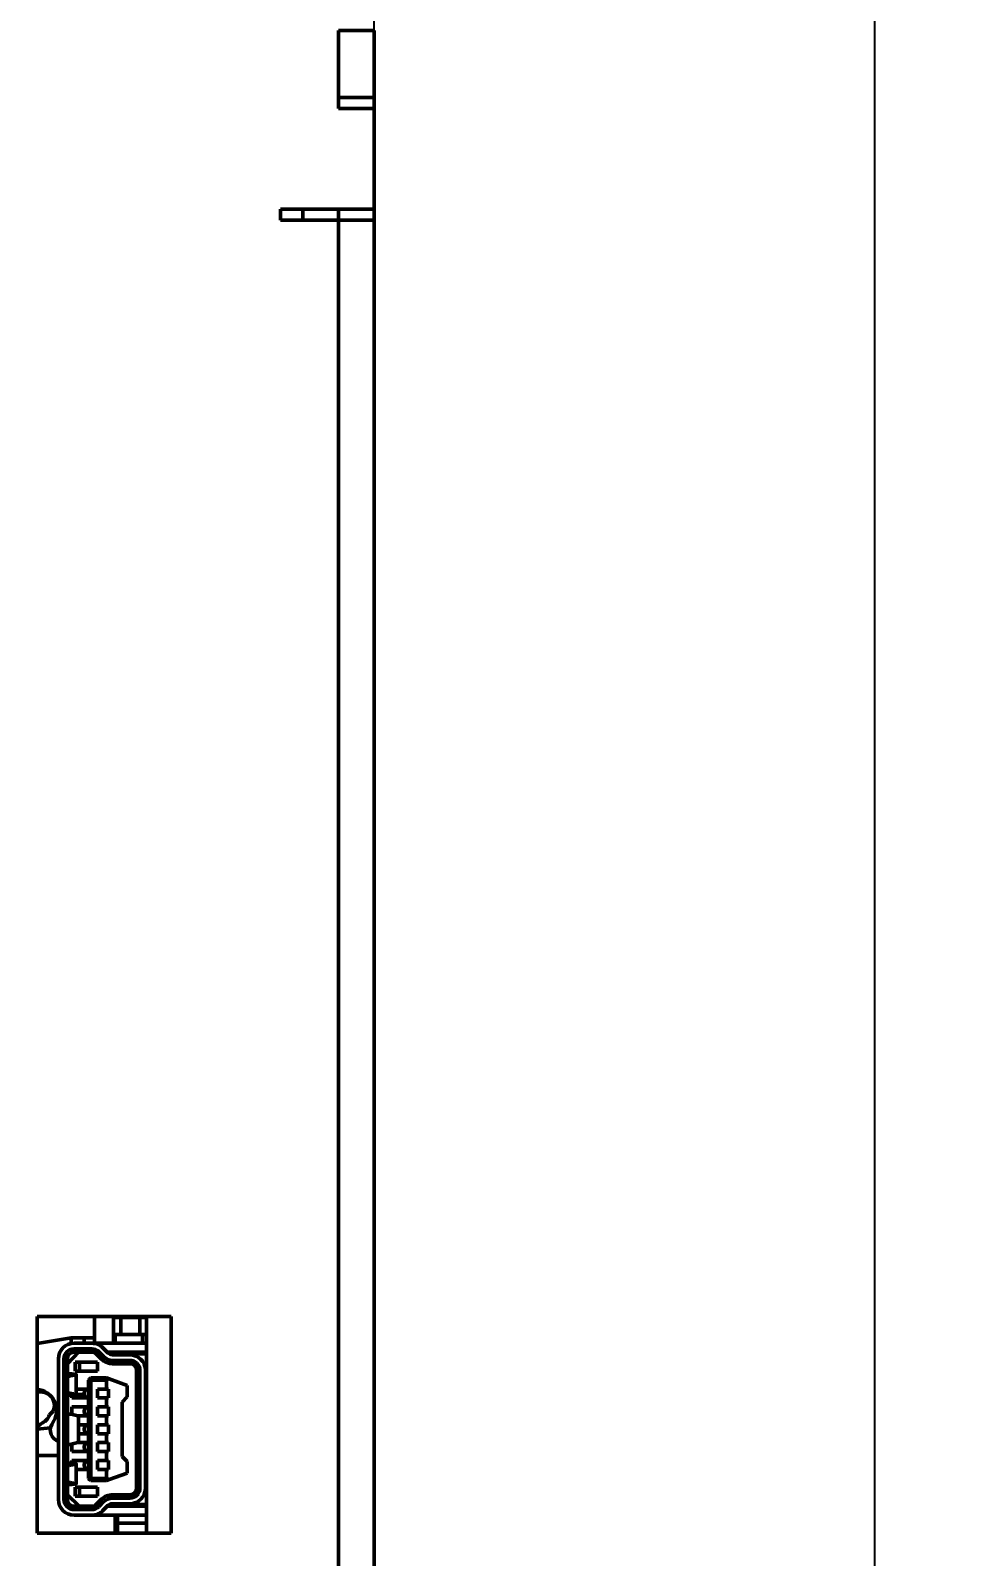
# Model space of a CAD drawing. Header units: millimetres. Extents: x 2121 to 4904, y 892 to 1933.
# Drawn here: x 2448.9 to 2511.3, y 1578.5 to 1681 of the extents above; entities that cross this region are included whole.
import ezdxf

# ---------------------------------------------------------------- set-up
doc = ezdxf.new("R2010")
doc.units = ezdxf.units.MM
doc.header["$LTSCALE"] = 1.8
doc.layers.add('외형선(ISO)', color=7, linetype='Continuous', lineweight=50)
doc.layers.add('치수(ISO)', color=7, linetype='Continuous', lineweight=25)
doc.styles.add('주 문자 (ISO)', font='')
doc.styles.add('주 텍스트 (ISO)', font='')
doc.styles.get('주 문자 (ISO)').set_extended_font_data('Tahoma')
doc.styles.get('주 텍스트 (ISO)').set_extended_font_data('Tahoma')
doc.dimstyles.new('기본값 (ISO)', dxfattribs={"dimscale": 1.8, "dimtxt": 3.5, "dimasz": 2.5, "dimexe": 3.175, "dimexo": 0, "dimgap": 0.762, "dimtad": 1, "dimrnd": 1e-08, "dimzin": 0, "dimtxsty": '주 텍스트 (ISO)', "dimcen": 0.09, "dimdle": 10, "dimclrd": 256, "dimclre": 256, "dimclrt": 256, "dimazin": 0, "dimtfac": 1.001486, "dimtmove": 0, "dimatfit": 3, "dimfxl": 1, "dimtolj": 1, "dimtzin": 0, "dimlwd": -1, "dimlwe": -1, "dimarcsym": 0})

# ---------------------------------------------------------------- blocks, each defined once
blk = doc.blocks.new('*D712')
at = {"layer": 'Defpoints', "color": 0}
for p in [(2472.01, 1751.53), (2262.01, 1667.53), (2472.01, 1667.53)]:
    blk.add_point(p, dxfattribs=at)
at = {"layer": '치수(ISO)', "color": 7}
for p, q in [((2262.01, 1667.53), (2262.01, 1757.25)), ((2472.01, 1667.53), (2472.01, 1757.25)), ((2266.51, 1751.53), (2467.51, 1751.53))]:
    blk.add_line(p, q, dxfattribs=at)
for points in [[(2266.51, 1752.28), (2266.51, 1750.78), (2262.01, 1751.53)], [(2467.51, 1750.78), (2467.51, 1752.28), (2472.01, 1751.53)]]:
    blk.add_solid(points, dxfattribs=at)
at = {"layer": '치수(ISO)', "color": 7, "insert": (2360.57, 1759.46), "char_height": 6.3, "attachment_point": 1, "style": '주 문자 (ISO)'}
blk.add_mtext('\\A1;140', dxfattribs=at)
blk = doc.blocks.new('*D720')
at = {"layer": 'Defpoints', "color": 0}
for p in [(2453.26, 1692.28), (2453.26, 1287.28), (2505.62, 1287.28)]:
    blk.add_point(p, dxfattribs=at)
at = {"layer": '치수(ISO)', "color": 7}
for p, q in [((2453.26, 1692.28), (2511.33, 1692.28)), ((2505.62, 1687.78), (2505.62, 1291.78)), ((2453.26, 1287.28), (2511.33, 1287.28))]:
    blk.add_line(p, q, dxfattribs=at)
for points in [[(2506.37, 1687.78), (2504.87, 1687.78), (2505.62, 1692.28)], [(2504.87, 1291.78), (2506.37, 1291.78), (2505.62, 1287.28)]]:
    blk.add_solid(points, dxfattribs=at)
at = {"layer": '치수(ISO)', "color": 7, "insert": (2500.97, 1489.78), "char_height": 6.3, "attachment_point": 5, "rotation": 90, "style": '주 텍스트 (ISO)'}
blk.add_mtext('\\A1;270', dxfattribs=at)

msp = doc.modelspace()

# ---------------------------------------------------------------- linework, layer by layer
at = {"layer": '외형선(ISO)', "color": 7}
for p, q in [((2469.609, 1680.283), (2469.609, 1681.033)), ((2472.009, 1681.033), (2469.609, 1681.033)), ((2472.009, 1681.033), (2472.009, 1680.283)), ((2469.609, 1680.283), (2469.609, 1677.283)), ((2472.009, 1680.283), (2472.009, 1677.283)), ((2469.609, 1677.883), (2469.609, 1675.783)), ((2469.609, 1676.533), (2472.009, 1676.533)), ((2472.009, 1677.283), (2472.009, 1676.533)), ((2472.009, 1675.783), (2472.009, 1676.533)), ((2469.609, 1675.783), (2472.009, 1675.783)), ((2472.009, 1675.783), (2472.009, 1669.033)), ((2465.709, 1668.283), (2465.709, 1669.033)), ((2465.709, 1669.033), (2472.009, 1669.033)), ((2466.459, 1668.283), (2465.709, 1668.283)), ((2466.459, 1668.283), (2469.609, 1668.283)), ((2467.208, 1668.283), (2467.208, 1669.033)), ((2469.608, 1668.283), (2469.608, 1669.033)), ((2469.609, 1669.033), (2469.609, 1668.283)), ((2469.609, 1667.533), (2469.609, 1668.283)), ((2472.009, 1668.283), (2469.609, 1668.283)), ((2472.009, 1668.283), (2472.009, 1669.033)), ((2472.009, 1668.283), (2472.009, 1667.533)), ((2469.609, 1667.533), (2469.609, 1369.783)), ((2472.009, 1667.533), (2472.009, 1369.783)), ((2449.359, 1594.633), (2458.359, 1594.633)), ((2449.359, 1580.083), (2449.359, 1594.633)), ((2453.214, 1592.833), (2453.214, 1594.633)), ((2454.489, 1594.633), (2454.489, 1592.833)), ((2454.602, 1594.574), (2454.602, 1594.633)), ((2455.105, 1594.574), (2454.602, 1594.574)), ((2454.984, 1593.431), (2454.984, 1594.574)), ((2455.105, 1594.574), (2456.089, 1594.574)), ((2456.089, 1594.574), (2456.359, 1594.574)), ((2456.259, 1594.574), (2456.259, 1593.431)), ((2456.359, 1594.574), (2456.424, 1594.574)), ((2456.424, 1594.574), (2456.424, 1594.633)), ((2456.694, 1594.574), (2456.424, 1594.574)), ((2456.694, 1594.574), (2456.694, 1594.633)), ((2456.709, 1593.883), (2456.709, 1594.633)), ((2458.359, 1594.633), (2458.359, 1580.083)), ((2455.105, 1593.431), (2454.602, 1593.431)), ((2454.602, 1592.833), (2454.602, 1593.431)), ((2455.105, 1593.431), (2456.089, 1593.431)), ((2456.089, 1593.431), (2456.359, 1593.431)), ((2456.359, 1593.431), (2456.424, 1593.431)), ((2456.694, 1593.431), (2456.424, 1593.431)), ((2456.424, 1592.833), (2456.424, 1593.431)), ((2456.694, 1592.833), (2456.694, 1593.431)), ((2456.709, 1593.883), (2456.709, 1580.083)), ((2451.642, 1593.208), (2449.359, 1592.812)), ((2451.384, 1591.46), (2452.134, 1592.233)), ((2452.518, 1593.208), (2451.642, 1593.208)), ((2451.642, 1592.815), (2451.642, 1593.208)), ((2451.834, 1592.833), (2453.029, 1592.833)), ((2453.029, 1592.458), (2451.834, 1592.458)), ((2453.029, 1592.233), (2451.834, 1592.233)), ((2452.518, 1593.208), (2453.214, 1593.208)), ((2452.518, 1593.208), (2452.518, 1592.833)), ((2453.029, 1592.833), (2456.709, 1592.833)), ((2453.845, 1591.924), (2453.504, 1592.262)), ((2453.768, 1592.529), (2454.109, 1592.191)), ((2454.067, 1592.233), (2456.709, 1592.233)), ((2450.784, 1582.333), (2450.784, 1591.783)), ((2451.159, 1591.783), (2451.159, 1582.333)), ((2451.384, 1591.783), (2451.384, 1582.333)), ((2451.909, 1590.958), (2451.909, 1591.558)), ((2451.909, 1591.558), (2453.409, 1591.558)), ((2452.209, 1590.958), (2452.209, 1591.558)), ((2453.687, 1591.764), (2453.346, 1592.103)), ((2453.409, 1591.558), (2453.409, 1590.958)), ((2456.709, 1592.113), (2454.215, 1592.113)), ((2454.426, 1592.06), (2455.584, 1592.06)), ((2455.584, 1591.685), (2454.426, 1591.685)), ((2455.584, 1591.46), (2454.426, 1591.46)), ((2453.409, 1590.958), (2451.909, 1590.958)), ((2451.984, 1590.721), (2451.984, 1589.394)), ((2452.809, 1590.358), (2452.884, 1590.433)), ((2452.809, 1583.758), (2452.809, 1590.358)), ((2452.884, 1590.433), (2452.959, 1590.508)), ((2452.884, 1590.433), (2452.959, 1590.358)), ((2452.959, 1590.508), (2454.009, 1590.508)), ((2454.009, 1590.358), (2452.959, 1590.358)), ((2452.959, 1590.358), (2452.959, 1583.758)), ((2454.009, 1590.508), (2454.197, 1590.439)), ((2454.009, 1590.358), (2454.197, 1590.439)), ((2454.009, 1589.758), (2454.009, 1590.358)), ((2454.197, 1590.439), (2455.397, 1590.003)), ((2456.034, 1591.01), (2456.034, 1583.105)), ((2456.259, 1583.105), (2456.259, 1591.01)), ((2456.634, 1591.01), (2456.634, 1583.105)), ((2451.684, 1589.158), (2451.684, 1589.346)), ((2452.809, 1589.158), (2451.684, 1589.158)), ((2451.984, 1589.758), (2452.809, 1589.758)), ((2452.51, 1589.398), (2451.984, 1589.398)), ((2452.509, 1589.42), (2452.509, 1589.495)), ((2452.734, 1589.72), (2452.809, 1589.72)), ((2452.734, 1589.195), (2452.809, 1589.195)), ((2453.409, 1589.758), (2453.409, 1589.158)), ((2453.409, 1589.758), (2454.009, 1589.758)), ((2453.409, 1589.158), (2454.009, 1589.158)), ((2454.159, 1589.758), (2454.009, 1589.758)), ((2454.009, 1589.158), (2454.159, 1589.158)), ((2454.009, 1588.558), (2454.009, 1589.158)), ((2454.159, 1589.158), (2454.159, 1589.758)), ((2455.397, 1589.223), (2455.059, 1588.885)), ((2455.397, 1590.003), (2455.397, 1589.223)), ((2450.179, 1588.018), (2450.434, 1588.273)), ((2451.684, 1588.558), (2452.809, 1588.558)), ((2451.684, 1588.054), (2451.684, 1588.558)), ((2452.509, 1588.22), (2452.509, 1588.295)), ((2452.734, 1588.52), (2452.809, 1588.52)), ((2453.409, 1588.558), (2453.409, 1587.958)), ((2453.409, 1588.558), (2454.009, 1588.558)), ((2454.159, 1588.558), (2454.009, 1588.558)), ((2454.159, 1587.958), (2454.159, 1588.558)), ((2455.059, 1588.885), (2455.059, 1585.23)), ((2449.359, 1587.198), (2449.592, 1587.431)), ((2449.359, 1587.062), (2450.248, 1587.155)), ((2450.481, 1587.631), (2450.336, 1587.381)), ((2452.809, 1587.958), (2452.099, 1587.958)), ((2452.134, 1586.182), (2452.134, 1587.934)), ((2452.134, 1587.358), (2452.809, 1587.358)), ((2452.509, 1587.02), (2452.509, 1587.095)), ((2452.734, 1587.995), (2452.809, 1587.995)), ((2452.734, 1587.32), (2452.809, 1587.32)), ((2453.409, 1587.958), (2454.009, 1587.958)), ((2453.409, 1587.358), (2453.409, 1586.758)), ((2453.409, 1587.358), (2454.009, 1587.358)), ((2454.009, 1587.958), (2454.159, 1587.958)), ((2454.009, 1587.358), (2454.009, 1587.958)), ((2454.159, 1587.358), (2454.009, 1587.358)), ((2454.159, 1586.758), (2454.159, 1587.358)), ((2452.099, 1586.158), (2452.809, 1586.158)), ((2452.809, 1586.758), (2452.134, 1586.758)), ((2452.734, 1586.795), (2452.809, 1586.795)), ((2452.734, 1586.12), (2452.809, 1586.12)), ((2453.409, 1586.758), (2454.009, 1586.758)), ((2453.409, 1586.158), (2453.409, 1585.558)), ((2453.409, 1586.158), (2454.009, 1586.158)), ((2454.009, 1586.758), (2454.159, 1586.758)), ((2454.009, 1586.158), (2454.009, 1586.758)), ((2454.159, 1586.158), (2454.009, 1586.158)), ((2454.159, 1585.558), (2454.159, 1586.158)), ((2450.784, 1585.302), (2449.359, 1585.302)), ((2451.684, 1585.558), (2451.684, 1586.062)), ((2452.809, 1585.558), (2451.684, 1585.558)), ((2452.509, 1585.82), (2452.509, 1585.895)), ((2452.734, 1585.595), (2452.809, 1585.595)), ((2453.409, 1585.558), (2454.009, 1585.558)), ((2454.009, 1585.558), (2454.159, 1585.558)), ((2454.009, 1584.958), (2454.009, 1585.558)), ((2455.059, 1585.23), (2455.397, 1584.893)), ((2451.684, 1584.769), (2451.684, 1584.958)), ((2451.684, 1584.958), (2452.809, 1584.958)), ((2451.984, 1584.721), (2451.984, 1583.394)), ((2452.809, 1584.358), (2451.984, 1584.358)), ((2452.509, 1584.62), (2452.509, 1584.695)), ((2452.734, 1584.92), (2452.809, 1584.92)), ((2452.734, 1584.395), (2452.809, 1584.395)), ((2453.409, 1584.958), (2453.409, 1584.358)), ((2453.409, 1584.958), (2454.009, 1584.958)), ((2453.409, 1584.358), (2454.009, 1584.358)), ((2454.159, 1584.958), (2454.009, 1584.958)), ((2454.009, 1584.358), (2454.159, 1584.358)), ((2454.009, 1583.758), (2454.009, 1584.358)), ((2454.159, 1584.358), (2454.159, 1584.958)), ((2455.397, 1584.113), (2454.197, 1583.676)), ((2455.397, 1584.893), (2455.397, 1584.113)), ((2451.909, 1582.558), (2451.909, 1583.158)), ((2451.909, 1583.158), (2453.409, 1583.158)), ((2452.209, 1582.558), (2452.209, 1583.158)), ((2452.884, 1583.683), (2452.809, 1583.758)), ((2452.959, 1583.758), (2452.884, 1583.683)), ((2452.959, 1583.608), (2452.884, 1583.683)), ((2452.959, 1583.758), (2454.009, 1583.758)), ((2454.009, 1583.608), (2452.959, 1583.608)), ((2453.409, 1583.158), (2453.409, 1582.558)), ((2454.197, 1583.676), (2454.009, 1583.758)), ((2454.197, 1583.676), (2454.009, 1583.608)), ((2452.18, 1581.883), (2451.384, 1582.655)), ((2453.409, 1582.558), (2451.909, 1582.558)), ((2453.346, 1582.013), (2453.687, 1582.351)), ((2453.504, 1581.853), (2453.845, 1582.191)), ((2456.709, 1582.003), (2454.215, 1582.003)), ((2454.426, 1582.655), (2455.584, 1582.655)), ((2454.426, 1582.43), (2455.584, 1582.43)), ((2455.584, 1582.055), (2454.426, 1582.055)), ((2451.834, 1581.883), (2453.029, 1581.883)), ((2451.834, 1581.658), (2453.029, 1581.658)), ((2453.029, 1581.283), (2451.834, 1581.283)), ((2456.709, 1581.283), (2453.029, 1581.283)), ((2454.109, 1581.925), (2453.768, 1581.587)), ((2454.067, 1581.883), (2456.709, 1581.883)), ((2454.594, 1581.283), (2454.594, 1580.083)), ((2454.744, 1580.743), (2454.744, 1581.283)), ((2456.694, 1581.283), (2456.694, 1580.743)), ((2458.359, 1580.083), (2449.359, 1580.083)), ((2456.694, 1580.743), (2454.744, 1580.743)), ((2454.744, 1580.368), (2454.744, 1580.743)), ((2454.744, 1580.083), (2454.744, 1580.368)), ((2456.694, 1580.743), (2456.694, 1580.083))]:
    msp.add_line(p, q, dxfattribs=at)
for centre, radius, start, end in [((2451.834, 1591.783), 1.05, 90, 180), ((2451.834, 1591.783), 0.675, 90, 180), ((2451.834, 1591.783), 0.45, 90, 180), ((2453.029, 1591.783), 1.05, 45.27679, 90), ((2453.029, 1591.783), 0.675, 45.27679, 90), ((2453.029, 1591.783), 0.45, 45.27679, 90), ((2454.426, 1592.51), 1.05, 225.27679, 270), ((2454.426, 1592.51), 0.825, 225.27679, 270), ((2454.426, 1592.51), 0.45, 225.27679, 270), ((2455.584, 1591.01), 1.05, 0, 90), ((2455.584, 1591.01), 0.675, 0, 90), ((2455.584, 1591.01), 0.45, 0, 90), ((2449.28, 1588.331), 1.391, 329.78542, 86.72276), ((2449.603, 1588.654), 0.914, 335.36413, 105.46271), ((2452.734, 1589.495), 0.225, 90, 180), ((2452.734, 1589.42), 0.225, 180, 270), ((2452.734, 1588.295), 0.225, 90, 180), ((2452.734, 1588.22), 0.225, 180, 270), ((2449.28, 1588.331), 0.953, 289.15807, 340.84193), ((2450.994, 1586.997), 0.762, 149.78542, 254.00279), ((2452.734, 1587.095), 0.225, 90, 180), ((2452.734, 1587.02), 0.225, 180, 270), ((2452.734, 1585.895), 0.225, 90, 180), ((2452.734, 1585.82), 0.225, 180, 270), ((2452.734, 1584.695), 0.225, 90, 180), ((2452.734, 1584.62), 0.225, 180, 270), ((2455.584, 1583.105), 0.45, 270, 0), ((2455.584, 1583.105), 1.05, 270, 0), ((2455.584, 1583.105), 0.675, 270, 0), ((2451.834, 1582.333), 1.05, 180, 270), ((2451.834, 1582.333), 0.675, 180, 270), ((2451.834, 1582.333), 0.45, 180, 270), ((2453.029, 1582.333), 0.45, 270, 314.72321), ((2454.426, 1581.605), 1.05, 90, 134.72321), ((2454.426, 1581.605), 0.825, 90, 134.72321), ((2454.426, 1581.605), 0.45, 90, 134.72321), ((2453.029, 1582.333), 0.675, 270, 314.72321), ((2453.029, 1582.333), 1.05, 270, 314.72321), ((2457.009, 1580.833), 0.75, 245.16541, 246.42182)]:
    msp.add_arc(centre, radius, start, end, dxfattribs=at)
for points, knots in [([(2451.943, 1590.733), (2451.828, 1590.751), (2451.712, 1590.767), (2451.526, 1590.787), (2451.455, 1590.793), (2451.384, 1590.798)], [0.000001, 0.000001, 0.000001, 0.000001, 0.08932176, 0.08932176, 0.1440884, 0.1440884, 0.1440884, 0.1440884]), ([(2451.508, 1590.733), (2451.525, 1590.73), (2451.534, 1590.726), (2451.534, 1590.716), (2451.525, 1590.71), (2451.491, 1590.697), (2451.466, 1590.69), (2451.418, 1590.679), (2451.402, 1590.675), (2451.384, 1590.671)], [-0.052694674, -0.052694674, -0.052694674, -0.052694674, -0.039524109, -0.039524109, -0.026348014, -0.026348014, -0.013202049, -0.013202049, -0.007162744, -0.007162744, -0.007162744, -0.007162744]), ([(2451.633, 1590.658), (2451.706, 1590.671), (2451.77, 1590.681), (2451.875, 1590.698), (2451.916, 1590.704), (2451.97, 1590.714), (2451.984, 1590.718), (2451.984, 1590.725), (2451.97, 1590.728), (2451.943, 1590.733)], [0.000001023, 0.000001023, 0.000001023, 0.000001023, 0.021000705, 0.021000705, 0.042024029, 0.042024029, 0.063059339, 0.063059339, 0.084086578, 0.084086578, 0.084086578, 0.084086578]), ([(2451.384, 1589.444), (2451.402, 1589.441), (2451.418, 1589.437), (2451.466, 1589.426), (2451.491, 1589.418), (2451.525, 1589.405), (2451.534, 1589.399), (2451.534, 1589.389), (2451.525, 1589.386), (2451.508, 1589.383)], [-0.045524103, -0.045524103, -0.045524103, -0.045524103, -0.039486007, -0.039486007, -0.026342623, -0.026342623, -0.013169046, -0.013169046, -0.000001, -0.000001, -0.000001, -0.000001]), ([(2451.384, 1589.317), (2451.455, 1589.323), (2451.526, 1589.329), (2451.712, 1589.349), (2451.828, 1589.364), (2451.943, 1589.383)], [0.03460478, 0.03460478, 0.03460478, 0.03460478, 0.08937143, 0.08937143, 0.17869218, 0.17869218, 0.17869218, 0.17869218]), ([(2451.633, 1589.458), (2451.706, 1589.444), (2451.77, 1589.434), (2451.875, 1589.418), (2451.916, 1589.412), (2451.97, 1589.402), (2451.984, 1589.398), (2451.984, 1589.391), (2451.97, 1589.387), (2451.943, 1589.383)], [-0.084089885, -0.084089885, -0.084089885, -0.084089885, -0.063089354, -0.063089354, -0.0420652, -0.0420652, -0.021029064, -0.021029064, -0.000001, -0.000001, -0.000001, -0.000001]), ([(2452.134, 1587.934), (2452.134, 1587.934), (2452.134, 1587.934), (2452.133, 1587.944), (2452.122, 1587.951), (2452.099, 1587.958)], [-0.020505995, -0.020505995, -0.020505995, -0.020505995, -0.019822796, -0.019822796, -0.000001, -0.000001, -0.000001, -0.000001]), ([(2452.099, 1586.158), (2452.122, 1586.164), (2452.133, 1586.172), (2452.134, 1586.181), (2452.134, 1586.182), (2452.134, 1586.182)], [-0.07932813, -0.07932813, -0.07932813, -0.07932813, -0.059535002, -0.059535002, -0.058820329, -0.058820329, -0.058820329, -0.058820329]), ([(2451.384, 1584.798), (2451.455, 1584.793), (2451.526, 1584.787), (2451.712, 1584.767), (2451.828, 1584.751), (2451.943, 1584.733)], [-0.1440884, -0.1440884, -0.1440884, -0.1440884, -0.08932176, -0.08932176, -0.000001, -0.000001, -0.000001, -0.000001]), ([(2451.508, 1584.733), (2451.525, 1584.73), (2451.534, 1584.726), (2451.534, 1584.716), (2451.525, 1584.71), (2451.491, 1584.697), (2451.466, 1584.69), (2451.418, 1584.679), (2451.402, 1584.675), (2451.384, 1584.671)], [0.000001, 0.000001, 0.000001, 0.000001, 0.013169013, 0.013169013, 0.026342557, 0.026342557, 0.039485978, 0.039485978, 0.045524103, 0.045524103, 0.045524103, 0.045524103]), ([(2451.943, 1584.733), (2451.97, 1584.728), (2451.984, 1584.725), (2451.984, 1584.718), (2451.97, 1584.714), (2451.915, 1584.704), (2451.875, 1584.698), (2451.77, 1584.681), (2451.706, 1584.671), (2451.633, 1584.658)], [0.000000998, 0.000000998, 0.000000998, 0.000000998, 0.021030964, 0.021030964, 0.042068993, 0.042068993, 0.063091245, 0.063091245, 0.08408988, 0.08408988, 0.08408988, 0.08408988]), ([(2451.508, 1583.383), (2451.525, 1583.386), (2451.534, 1583.389), (2451.534, 1583.399), (2451.525, 1583.405), (2451.491, 1583.418), (2451.466, 1583.426), (2451.418, 1583.437), (2451.402, 1583.441), (2451.384, 1583.444)], [-0.05269466, -0.05269466, -0.05269466, -0.05269466, -0.039524097, -0.039524097, -0.026348002, -0.026348002, -0.013202043, -0.013202043, -0.007162731, -0.007162731, -0.007162731, -0.007162731]), ([(2451.943, 1583.383), (2451.828, 1583.364), (2451.712, 1583.349), (2451.526, 1583.329), (2451.455, 1583.323), (2451.384, 1583.317)], [-0.17869219, -0.17869219, -0.17869219, -0.17869219, -0.08937143, -0.08937143, -0.03460479, -0.03460479, -0.03460479, -0.03460479]), ([(2451.633, 1583.458), (2451.706, 1583.444), (2451.77, 1583.434), (2451.875, 1583.418), (2451.916, 1583.412), (2451.97, 1583.402), (2451.984, 1583.398), (2451.984, 1583.391), (2451.97, 1583.387), (2451.943, 1583.383)], [0.000001, 0.000001, 0.000001, 0.000001, 0.021000693, 0.021000693, 0.042024005, 0.042024005, 0.06305931, 0.06305931, 0.084086543, 0.084086543, 0.084086543, 0.084086543])]:
    msp.add_open_spline(points, degree=3, knots=knots, dxfattribs=at)
for points in [[(2451.384, 1590.752), (2451.425, 1590.746), (2451.467, 1590.739), (2451.508, 1590.733)], [(2451.384, 1590.59), (2451.467, 1590.62), (2451.549, 1590.643), (2451.633, 1590.658)], [(2451.633, 1589.458), (2451.549, 1589.473), (2451.467, 1589.496), (2451.384, 1589.526)], [(2451.384, 1589.364), (2451.425, 1589.37), (2451.467, 1589.376), (2451.508, 1589.383)], [(2451.384, 1588.095), (2451.621, 1588.072), (2451.86, 1588.026), (2452.099, 1587.958)], [(2452.099, 1586.158), (2451.86, 1586.089), (2451.621, 1586.044), (2451.384, 1586.02)], [(2451.384, 1584.752), (2451.425, 1584.746), (2451.467, 1584.739), (2451.508, 1584.733)], [(2451.633, 1584.658), (2451.549, 1584.643), (2451.467, 1584.62), (2451.384, 1584.59)], [(2451.384, 1583.526), (2451.467, 1583.496), (2451.549, 1583.473), (2451.633, 1583.458)], [(2451.384, 1583.364), (2451.425, 1583.37), (2451.467, 1583.376), (2451.508, 1583.383)]]:
    msp.add_open_spline(points, degree=3, dxfattribs=at)

# ---------------------------------------------------------------- dimensions: what is measured, and where the dimension line sits
at = {"layer": '치수(ISO)', "color": 7}
dim = msp.add_linear_dim(base=(2472.009, 1751.533), p1=(2262.009, 1667.533), p2=(2472.009, 1667.533), dimstyle='기본값 (ISO)', override={"dimlfac": 0.66667, "dimzin": 8, "dimdsep": 46, "dimtxsty": '주 문자 (ISO)', "dimclrd": 7, "dimclre": 7, "dimclrt": 7, "dimtofl": 0, "dimatfit": 1}, dxfattribs=at)
dim.commit()
dim.dimension.update_dxf_attribs({"geometry": '*D712', "text_midpoint": (2367.009, 1751.533), "dimtype": 160})
dim = msp.add_linear_dim(base=(2505.62, 1287.283), p1=(2453.259, 1692.283), p2=(2453.259, 1287.283), angle=90, dimstyle='기본값 (ISO)', override={"dimdec": 2, "dimlfac": 0.66667, "dimzin": 8, "dimdsep": 46, "dimclrd": 7, "dimclre": 7, "dimclrt": 7, "dimtofl": 0, "dimatfit": 1}, dxfattribs=at)
dim.commit()
dim.dimension.update_dxf_attribs({"geometry": '*D720', "text_midpoint": (2505.62, 1489.783), "dimtype": 160})

doc.saveas('drawing.dxf')
